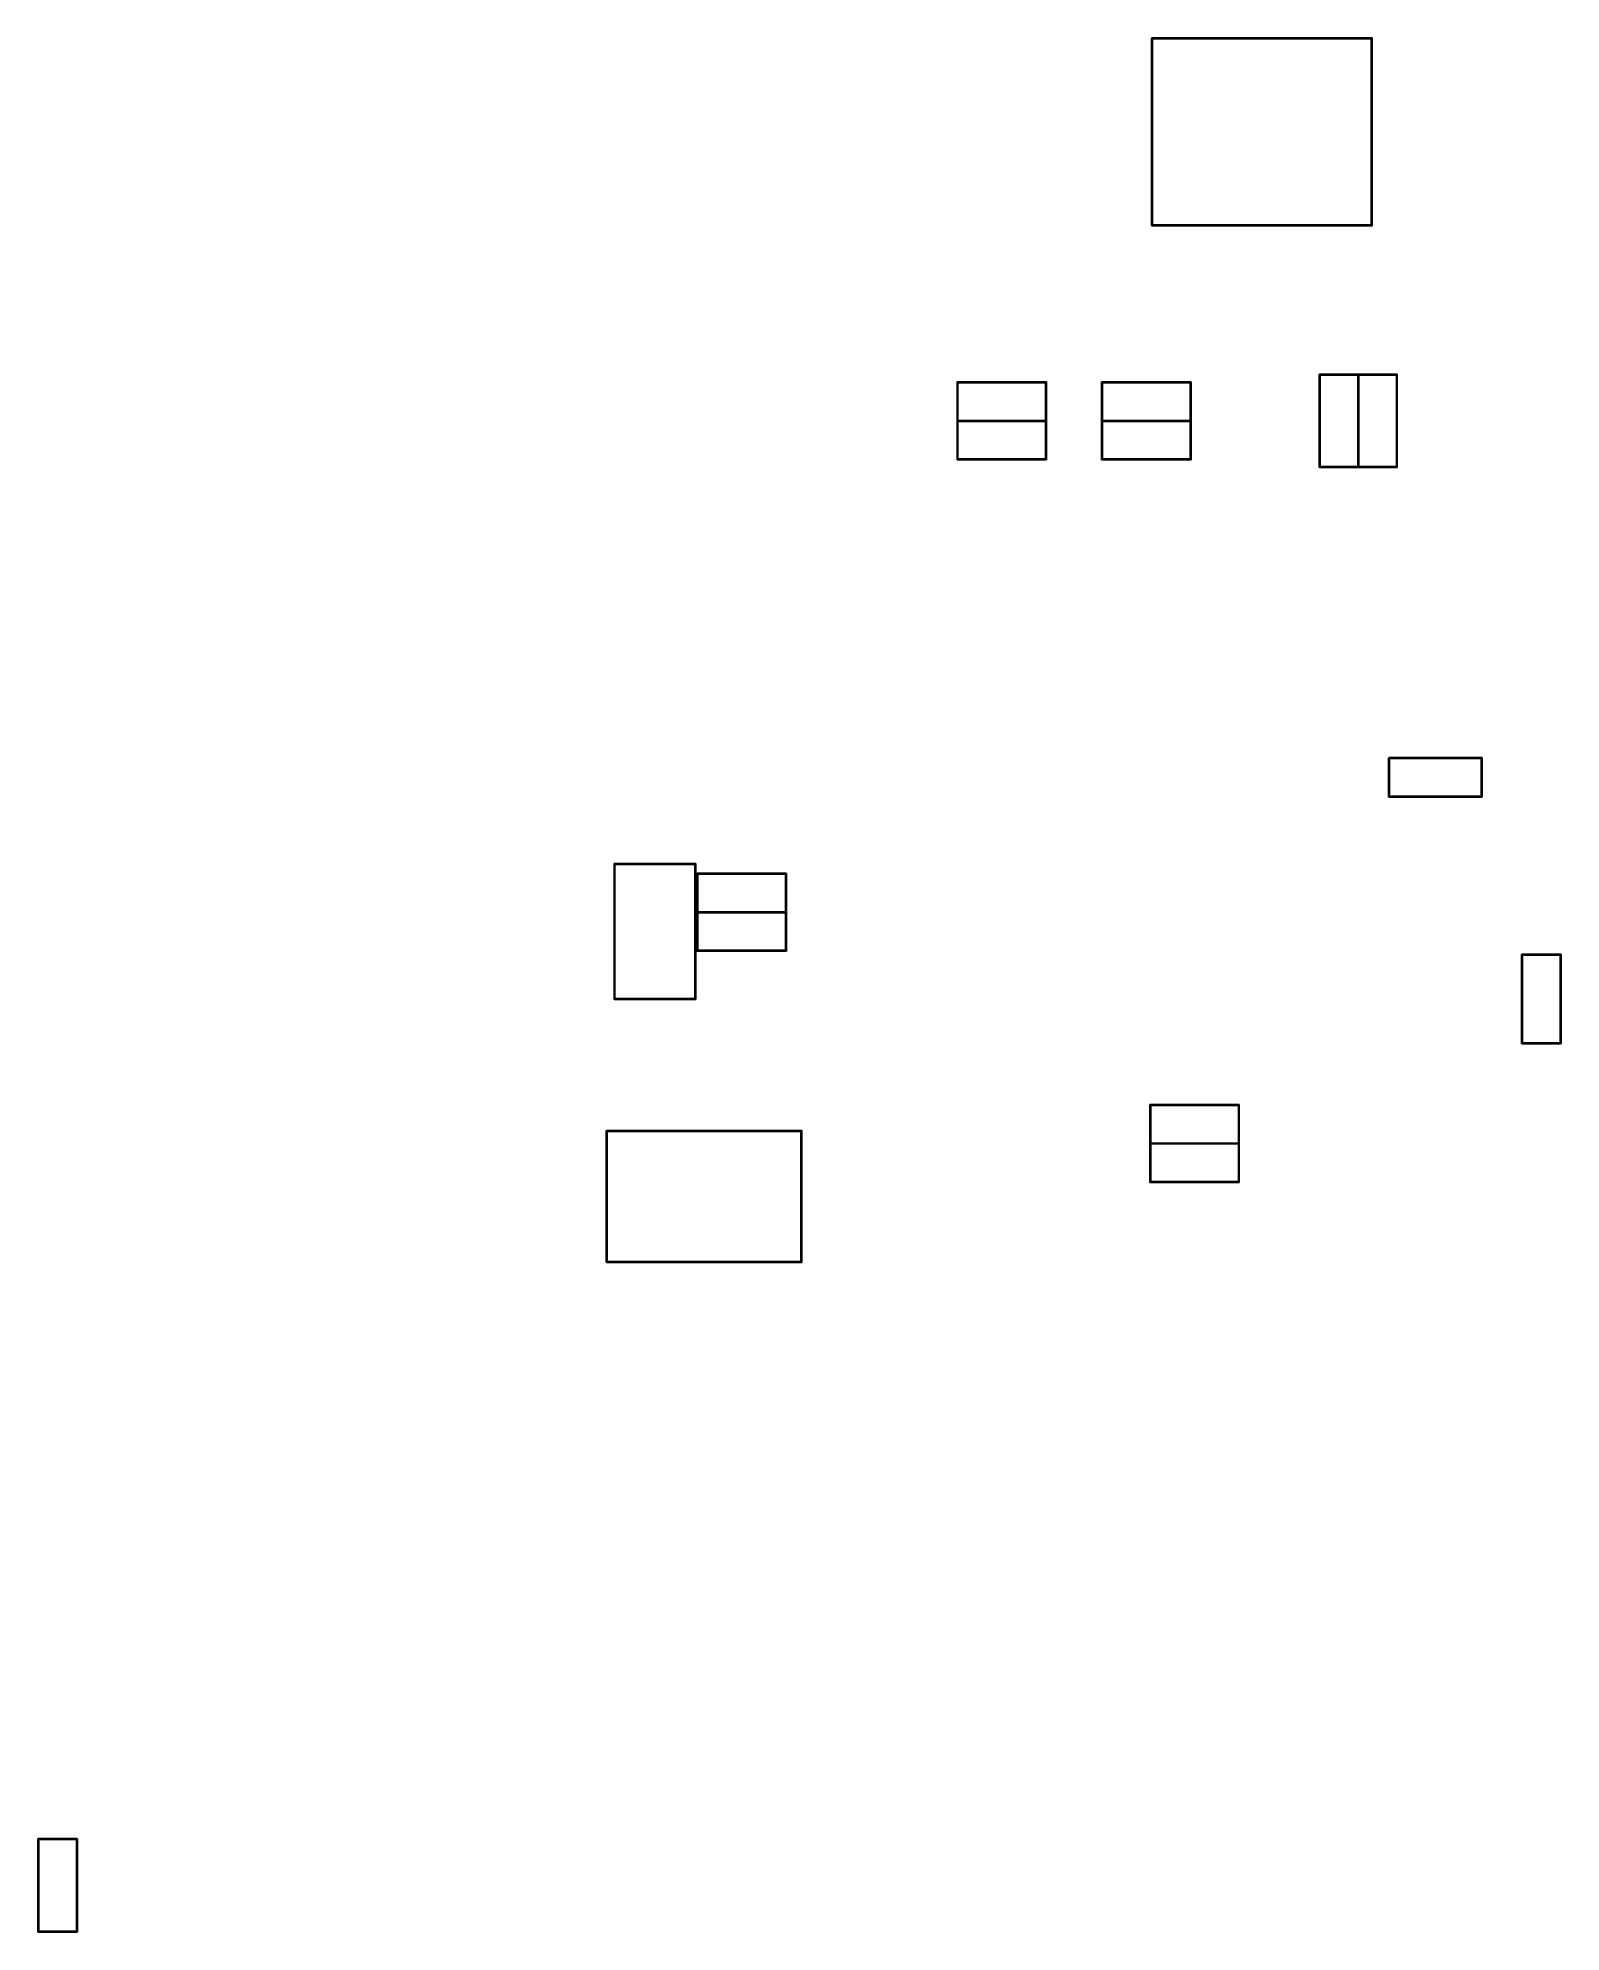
# Model space of a CAD drawing. Extents: x 82 to 274, y -104 to -6.
# Drawn here: x 82.5 to 161.5, y -104.4 to -6.1 of the extents above.
import ezdxf

# ---------------------------------------------------------------- set-up
doc = ezdxf.new("R2010")
doc.units = 0
doc.header["$MEASUREMENT"] = 0
doc.layers.add('BLACK', color=7, linetype='CONTINUOUS')

msp = doc.modelspace()

# ---------------------------------------------------------------- linework, layer by layer
at = {"layer": 'Black'}
for p, q in [((140.275, -6.1457), (140.276, -6.1436)), ((140.275, -6.1478), (140.275, -6.1457)), ((140.275, -6.15), (140.275, -6.1478)), ((140.275, -15.85), (140.275, -6.15)), ((140.276, -6.1436), (140.277, -6.1414)), ((140.277, -6.1414), (140.278, -6.1396)), ((140.278, -6.1375), (140.28, -6.1358)), ((140.278, -6.1396), (140.278, -6.1375)), ((140.28, -6.1358), (140.281, -6.1339)), ((140.281, -6.1339), (140.283, -6.1325)), ((140.283, -6.1325), (140.284, -6.1308)), ((140.284, -6.1308), (140.286, -6.1298)), ((140.286, -6.1298), (140.287, -6.1284)), ((140.287, -6.1284), (140.29, -6.1276)), ((140.29, -6.1276), (140.291, -6.1265)), ((140.291, -6.1265), (140.294, -6.1261)), ((140.294, -6.1261), (140.296, -6.1254)), ((140.296, -6.1254), (140.298, -6.1254)), ((140.298, -6.1254), (140.3, -6.125)), ((140.3, -6.125), (151.7, -6.125)), ((140.325, -6.175), (140.325, -15.825)), ((151.675, -6.175), (140.325, -6.175)), ((151.675, -15.825), (151.675, -6.175)), ((151.7, -6.125), (151.702, -6.1254)), ((151.702, -6.1254), (151.704, -6.1254)), ((151.704, -6.1254), (151.706, -6.1261)), ((151.706, -6.1261), (151.709, -6.1265)), ((151.709, -6.1265), (151.71, -6.1276)), ((151.71, -6.1276), (151.713, -6.1284)), ((151.713, -6.1284), (151.714, -6.1298)), ((151.714, -6.1298), (151.716, -6.1308)), ((151.716, -6.1308), (151.717, -6.1325)), ((151.717, -6.1325), (151.719, -6.1339)), ((151.719, -6.1339), (151.72, -6.1358)), ((151.72, -6.1358), (151.722, -6.1375)), ((151.722, -6.1375), (151.722, -6.1396)), ((151.722, -6.1396), (151.723, -6.1414)), ((151.723, -6.1414), (151.724, -6.1436)), ((151.724, -6.1436), (151.725, -6.1457)), ((151.725, -6.1457), (151.725, -6.1478)), ((151.725, -6.1478), (151.725, -6.15)), ((151.725, -6.15), (151.725, -15.85)), ((140.275, -15.8522), (140.275, -15.85)), ((140.275, -15.8543), (140.275, -15.8522)), ((140.276, -15.8564), (140.275, -15.8543)), ((140.277, -15.8586), (140.276, -15.8564)), ((140.278, -15.8604), (140.277, -15.8586)), ((140.278, -15.8625), (140.278, -15.8604)), ((140.28, -15.8642), (140.278, -15.8625)), ((140.281, -15.8661), (140.28, -15.8642)), ((140.283, -15.8675), (140.281, -15.8661)), ((140.284, -15.8692), (140.283, -15.8675)), ((140.286, -15.8702), (140.284, -15.8692)), ((140.287, -15.8717), (140.286, -15.8702)), ((140.29, -15.8724), (140.287, -15.8717)), ((140.291, -15.8735), (140.29, -15.8724)), ((140.294, -15.8739), (140.291, -15.8735)), ((140.296, -15.8746), (140.294, -15.8739)), ((140.298, -15.8746), (140.296, -15.8746)), ((140.3, -15.875), (140.298, -15.8746)), ((151.7, -15.875), (140.3, -15.875)), ((140.325, -15.825), (151.675, -15.825)), ((151.702, -15.8746), (151.7, -15.875)), ((151.704, -15.8746), (151.702, -15.8746)), ((151.706, -15.8739), (151.704, -15.8746)), ((151.709, -15.8735), (151.706, -15.8739)), ((151.71, -15.8724), (151.709, -15.8735)), ((151.713, -15.8717), (151.71, -15.8724)), ((151.714, -15.8702), (151.713, -15.8717)), ((151.716, -15.8692), (151.714, -15.8702)), ((151.717, -15.8675), (151.716, -15.8692)), ((151.719, -15.8661), (151.717, -15.8675)), ((151.72, -15.8642), (151.719, -15.8661)), ((151.722, -15.8625), (151.72, -15.8642)), ((151.723, -15.8586), (151.722, -15.8604)), ((151.722, -15.8604), (151.722, -15.8625)), ((151.724, -15.8564), (151.723, -15.8586)), ((151.725, -15.8543), (151.724, -15.8564)), ((151.725, -15.85), (151.725, -15.8522)), ((151.725, -15.8522), (151.725, -15.8543)), ((148.976, -23.5936), (148.977, -23.5914)), ((148.977, -23.5914), (148.978, -23.5896)), ((148.978, -23.5875), (148.98, -23.5858)), ((148.978, -23.5896), (148.978, -23.5875)), ((148.98, -23.5858), (148.981, -23.5839)), ((148.981, -23.5839), (148.983, -23.5825)), ((148.983, -23.5825), (148.984, -23.5808)), ((148.984, -23.5808), (148.986, -23.5798)), ((148.986, -23.5798), (148.987, -23.5783)), ((148.987, -23.5783), (148.99, -23.5776)), ((148.99, -23.5776), (148.991, -23.5765)), ((148.991, -23.5765), (148.994, -23.5761)), ((148.994, -23.5761), (148.996, -23.5754)), ((148.996, -23.5754), (148.998, -23.5754)), ((148.998, -23.5754), (149, -23.575)), ((149, -23.575), (151, -23.575)), ((151, -23.575), (153, -23.575)), ((153, -23.575), (153.002, -23.5754)), ((153.002, -23.5754), (153.004, -23.5754)), ((153.004, -23.5754), (153.006, -23.5761)), ((153.006, -23.5761), (153.009, -23.5765)), ((153.009, -23.5765), (153.01, -23.5776)), ((153.01, -23.5776), (153.012, -23.5783)), ((153.012, -23.5783), (153.014, -23.5798)), ((153.014, -23.5798), (153.016, -23.5808)), ((153.016, -23.5808), (153.017, -23.5825)), ((153.017, -23.5825), (153.019, -23.5839)), ((153.019, -23.5839), (153.02, -23.5858)), ((153.02, -23.5858), (153.022, -23.5875)), ((153.022, -23.5875), (153.022, -23.5896)), ((153.022, -23.5896), (153.023, -23.5914)), ((153.023, -23.5914), (153.024, -23.5936)), ((130.175, -23.9957), (130.176, -23.9936)), ((130.175, -23.9978), (130.175, -23.9957)), ((130.175, -24), (130.175, -23.9978)), ((130.175, -26), (130.175, -24)), ((130.176, -23.9936), (130.177, -23.9914)), ((130.177, -23.9914), (130.178, -23.9896)), ((130.178, -23.9875), (130.18, -23.9858)), ((130.178, -23.9896), (130.178, -23.9875)), ((130.18, -23.9858), (130.181, -23.9839)), ((130.181, -23.9839), (130.183, -23.9825)), ((130.183, -23.9825), (130.184, -23.9808)), ((130.184, -23.9808), (130.186, -23.9798)), ((130.186, -23.9798), (130.188, -23.9783)), ((130.188, -23.9783), (130.19, -23.9776)), ((130.19, -23.9776), (130.191, -23.9765)), ((130.191, -23.9765), (130.194, -23.9761)), ((130.194, -23.9761), (130.196, -23.9754)), ((130.196, -23.9754), (130.198, -23.9754)), ((130.198, -23.9754), (130.2, -23.975)), ((130.2, -23.975), (134.8, -23.975)), ((130.225, -24.025), (130.225, -25.975)), ((134.775, -24.025), (130.225, -24.025)), ((134.775, -25.975), (134.775, -24.025)), ((134.8, -23.975), (134.802, -23.9754)), ((134.802, -23.9754), (134.804, -23.9754)), ((134.804, -23.9754), (134.806, -23.9761)), ((134.806, -23.9761), (134.809, -23.9765)), ((134.809, -23.9765), (134.81, -23.9776)), ((134.81, -23.9776), (134.812, -23.9783)), ((134.812, -23.9783), (134.814, -23.9798)), ((134.814, -23.9798), (134.816, -23.9808)), ((134.816, -23.9808), (134.817, -23.9825)), ((134.817, -23.9825), (134.819, -23.9839)), ((134.819, -23.9839), (134.82, -23.9858)), ((134.82, -23.9858), (134.822, -23.9875)), ((134.822, -23.9875), (134.822, -23.9896)), ((134.822, -23.9896), (134.823, -23.9914)), ((134.823, -23.9914), (134.824, -23.9936)), ((134.824, -23.9936), (134.825, -23.9957)), ((134.825, -23.9957), (134.825, -23.9978)), ((134.825, -23.9978), (134.825, -24)), ((134.825, -24), (134.825, -26)), ((137.675, -23.9957), (137.676, -23.9936)), ((137.675, -23.9978), (137.675, -23.9957)), ((137.675, -24), (137.675, -23.9978)), ((137.675, -26), (137.675, -24)), ((137.676, -23.9936), (137.677, -23.9914)), ((137.677, -23.9914), (137.678, -23.9896)), ((137.678, -23.9875), (137.68, -23.9858)), ((137.678, -23.9896), (137.678, -23.9875)), ((137.68, -23.9858), (137.681, -23.9839)), ((137.681, -23.9839), (137.683, -23.9825)), ((137.683, -23.9825), (137.684, -23.9808)), ((137.684, -23.9808), (137.686, -23.9798)), ((137.686, -23.9798), (137.688, -23.9783)), ((137.688, -23.9783), (137.69, -23.9776)), ((137.69, -23.9776), (137.691, -23.9765)), ((137.691, -23.9765), (137.694, -23.9761)), ((137.694, -23.9761), (137.696, -23.9754)), ((137.696, -23.9754), (137.698, -23.9754)), ((137.698, -23.9754), (137.7, -23.975)), ((137.7, -23.975), (142.3, -23.975)), ((137.725, -24.025), (137.725, -25.975)), ((142.275, -24.025), (137.725, -24.025)), ((142.275, -25.975), (142.275, -24.025)), ((142.3, -23.975), (142.302, -23.9754)), ((142.302, -23.9754), (142.304, -23.9754)), ((142.304, -23.9754), (142.306, -23.9761)), ((142.306, -23.9761), (142.309, -23.9765)), ((142.309, -23.9765), (142.31, -23.9776)), ((142.31, -23.9776), (142.312, -23.9783)), ((142.312, -23.9783), (142.314, -23.9798)), ((142.314, -23.9798), (142.316, -23.9808)), ((142.316, -23.9808), (142.317, -23.9825)), ((142.317, -23.9825), (142.319, -23.9839)), ((142.319, -23.9839), (142.32, -23.9858)), ((142.32, -23.9858), (142.322, -23.9875)), ((142.322, -23.9875), (142.322, -23.9896)), ((142.322, -23.9896), (142.323, -23.9914)), ((142.323, -23.9914), (142.324, -23.9936)), ((142.324, -23.9936), (142.325, -23.9957)), ((142.325, -23.9957), (142.325, -23.9978)), ((142.325, -23.9978), (142.325, -24)), ((142.325, -24), (142.325, -26)), ((148.975, -23.5957), (148.976, -23.5936)), ((148.975, -23.5978), (148.975, -23.5957)), ((148.975, -23.6), (148.975, -23.5978)), ((148.975, -28.4), (148.975, -23.6)), ((149.025, -23.625), (149.025, -28.375)), ((150.975, -23.625), (149.025, -23.625)), ((150.975, -28.375), (150.975, -23.625)), ((151.025, -23.625), (151.025, -28.375)), ((152.975, -23.625), (151.025, -23.625)), ((152.975, -28.375), (152.975, -23.625)), ((153.024, -23.5936), (153.025, -23.5957)), ((153.025, -23.5957), (153.025, -23.5978)), ((153.025, -23.5978), (153.025, -23.6)), ((153.025, -23.6), (153.025, -28.4)), ((130.175, -28), (130.175, -26)), ((130.225, -25.975), (134.775, -25.975)), ((130.225, -26.025), (130.225, -27.975)), ((134.775, -26.025), (130.225, -26.025)), ((134.775, -27.975), (134.775, -26.025)), ((134.825, -26), (134.825, -28)), ((137.675, -28), (137.675, -26)), ((137.725, -25.975), (142.275, -25.975)), ((137.725, -26.025), (137.725, -27.975)), ((142.275, -26.025), (137.725, -26.025)), ((142.275, -27.975), (142.275, -26.025)), ((142.325, -26), (142.325, -28)), ((130.175, -28.0022), (130.175, -28)), ((130.175, -28.0043), (130.175, -28.0022)), ((130.176, -28.0064), (130.175, -28.0043)), ((130.177, -28.0086), (130.176, -28.0064)), ((130.178, -28.0104), (130.177, -28.0086)), ((130.178, -28.0125), (130.178, -28.0104)), ((130.18, -28.0142), (130.178, -28.0125)), ((130.181, -28.0161), (130.18, -28.0142)), ((130.183, -28.0175), (130.181, -28.0161)), ((130.184, -28.0192), (130.183, -28.0175)), ((130.186, -28.0202), (130.184, -28.0192)), ((130.188, -28.0217), (130.186, -28.0202)), ((130.19, -28.0224), (130.188, -28.0217)), ((130.191, -28.0235), (130.19, -28.0224)), ((130.194, -28.0239), (130.191, -28.0235)), ((130.196, -28.0246), (130.194, -28.0239)), ((130.198, -28.0246), (130.196, -28.0246)), ((130.2, -28.025), (130.198, -28.0246)), ((134.8, -28.025), (130.2, -28.025)), ((130.225, -27.975), (134.775, -27.975)), ((134.802, -28.0246), (134.8, -28.025)), ((134.804, -28.0246), (134.802, -28.0246)), ((134.806, -28.0239), (134.804, -28.0246)), ((134.809, -28.0235), (134.806, -28.0239)), ((134.81, -28.0224), (134.809, -28.0235)), ((134.812, -28.0217), (134.81, -28.0224)), ((134.814, -28.0202), (134.812, -28.0217)), ((134.816, -28.0192), (134.814, -28.0202)), ((134.817, -28.0175), (134.816, -28.0192)), ((134.819, -28.0161), (134.817, -28.0175)), ((134.82, -28.0142), (134.819, -28.0161)), ((134.822, -28.0125), (134.82, -28.0142)), ((134.823, -28.0086), (134.822, -28.0104)), ((134.822, -28.0104), (134.822, -28.0125)), ((134.824, -28.0064), (134.823, -28.0086)), ((134.825, -28.0043), (134.824, -28.0064)), ((134.825, -28), (134.825, -28.0022)), ((134.825, -28.0022), (134.825, -28.0043)), ((137.675, -28.0022), (137.675, -28)), ((137.675, -28.0043), (137.675, -28.0022)), ((137.676, -28.0064), (137.675, -28.0043)), ((137.677, -28.0086), (137.676, -28.0064)), ((137.678, -28.0104), (137.677, -28.0086)), ((137.678, -28.0125), (137.678, -28.0104)), ((137.68, -28.0142), (137.678, -28.0125)), ((137.681, -28.0161), (137.68, -28.0142)), ((137.683, -28.0175), (137.681, -28.0161)), ((137.684, -28.0192), (137.683, -28.0175)), ((137.686, -28.0202), (137.684, -28.0192)), ((137.688, -28.0217), (137.686, -28.0202)), ((137.69, -28.0224), (137.688, -28.0217)), ((137.691, -28.0235), (137.69, -28.0224)), ((137.694, -28.0239), (137.691, -28.0235)), ((137.696, -28.0246), (137.694, -28.0239)), ((137.698, -28.0246), (137.696, -28.0246)), ((137.7, -28.025), (137.698, -28.0246)), ((142.3, -28.025), (137.7, -28.025)), ((137.725, -27.975), (142.275, -27.975)), ((142.302, -28.0246), (142.3, -28.025)), ((142.304, -28.0246), (142.302, -28.0246)), ((142.306, -28.0239), (142.304, -28.0246)), ((142.309, -28.0235), (142.306, -28.0239)), ((142.31, -28.0224), (142.309, -28.0235)), ((142.312, -28.0217), (142.31, -28.0224)), ((142.314, -28.0202), (142.312, -28.0217)), ((142.316, -28.0192), (142.314, -28.0202)), ((142.317, -28.0175), (142.316, -28.0192)), ((142.319, -28.0161), (142.317, -28.0175)), ((142.32, -28.0142), (142.319, -28.0161)), ((142.322, -28.0125), (142.32, -28.0142)), ((142.323, -28.0086), (142.322, -28.0104)), ((142.322, -28.0104), (142.322, -28.0125)), ((142.324, -28.0064), (142.323, -28.0086)), ((142.325, -28.0043), (142.324, -28.0064)), ((142.325, -28), (142.325, -28.0022)), ((142.325, -28.0022), (142.325, -28.0043)), ((148.975, -28.4022), (148.975, -28.4)), ((148.975, -28.4043), (148.975, -28.4022)), ((148.976, -28.4064), (148.975, -28.4043)), ((148.977, -28.4086), (148.976, -28.4064)), ((148.978, -28.4104), (148.977, -28.4086)), ((148.978, -28.4125), (148.978, -28.4104)), ((148.98, -28.4142), (148.978, -28.4125)), ((148.981, -28.4161), (148.98, -28.4142)), ((148.983, -28.4175), (148.981, -28.4161)), ((148.984, -28.4192), (148.983, -28.4175)), ((148.986, -28.4202), (148.984, -28.4192)), ((148.987, -28.4217), (148.986, -28.4202)), ((148.99, -28.4224), (148.987, -28.4217)), ((148.991, -28.4235), (148.99, -28.4224)), ((148.994, -28.4239), (148.991, -28.4235)), ((148.996, -28.4246), (148.994, -28.4239)), ((148.998, -28.4246), (148.996, -28.4246)), ((149, -28.425), (148.998, -28.4246)), ((151, -28.425), (149, -28.425)), ((149.025, -28.375), (150.975, -28.375)), ((153, -28.425), (151, -28.425)), ((151.025, -28.375), (152.975, -28.375)), ((153.002, -28.4246), (153, -28.425)), ((153.004, -28.4246), (153.002, -28.4246)), ((153.006, -28.4239), (153.004, -28.4246)), ((153.009, -28.4235), (153.006, -28.4239)), ((153.01, -28.4224), (153.009, -28.4235)), ((153.012, -28.4217), (153.01, -28.4224)), ((153.014, -28.4202), (153.012, -28.4217)), ((153.016, -28.4192), (153.014, -28.4202)), ((153.017, -28.4175), (153.016, -28.4192)), ((153.019, -28.4161), (153.017, -28.4175)), ((153.02, -28.4142), (153.019, -28.4161)), ((153.022, -28.4125), (153.02, -28.4142)), ((153.023, -28.4086), (153.022, -28.4104)), ((153.022, -28.4104), (153.022, -28.4125)), ((153.024, -28.4064), (153.023, -28.4086)), ((153.025, -28.4043), (153.024, -28.4064)), ((153.025, -28.4), (153.025, -28.4022)), ((153.025, -28.4022), (153.025, -28.4043)), ((152.575, -43.4957), (152.576, -43.4936)), ((152.575, -43.4978), (152.575, -43.4957)), ((152.575, -43.5), (152.575, -43.4978)), ((152.575, -45.5), (152.575, -43.5)), ((152.576, -43.4936), (152.577, -43.4914)), ((152.577, -43.4914), (152.578, -43.4896)), ((152.578, -43.4875), (152.58, -43.4858)), ((152.578, -43.4896), (152.578, -43.4875)), ((152.58, -43.4858), (152.581, -43.4839)), ((152.581, -43.4839), (152.583, -43.4825)), ((152.583, -43.4825), (152.584, -43.4808)), ((152.584, -43.4808), (152.586, -43.4798)), ((152.586, -43.4798), (152.588, -43.4783)), ((152.588, -43.4783), (152.59, -43.4776)), ((152.59, -43.4776), (152.591, -43.4765)), ((152.591, -43.4765), (152.594, -43.4761)), ((152.594, -43.4761), (152.596, -43.4754)), ((152.596, -43.4754), (152.598, -43.4754)), ((152.598, -43.4754), (152.6, -43.475)), ((152.6, -43.475), (157.4, -43.475)), ((152.625, -43.525), (152.625, -45.475)), ((157.375, -43.525), (152.625, -43.525)), ((157.375, -45.475), (157.375, -43.525)), ((157.4, -43.475), (157.402, -43.4754)), ((157.402, -43.4754), (157.404, -43.4754)), ((157.404, -43.4754), (157.406, -43.4761)), ((157.406, -43.4761), (157.409, -43.4765)), ((157.409, -43.4765), (157.41, -43.4776)), ((157.41, -43.4776), (157.412, -43.4783)), ((157.412, -43.4783), (157.414, -43.4798)), ((157.414, -43.4798), (157.416, -43.4808)), ((157.416, -43.4808), (157.417, -43.4825)), ((157.417, -43.4825), (157.419, -43.4839)), ((157.419, -43.4839), (157.42, -43.4858)), ((157.42, -43.4858), (157.422, -43.4875)), ((157.422, -43.4875), (157.422, -43.4896)), ((157.422, -43.4896), (157.423, -43.4914)), ((157.423, -43.4914), (157.424, -43.4936)), ((157.424, -43.4936), (157.425, -43.4957)), ((157.425, -43.4957), (157.425, -43.4978)), ((157.425, -43.4978), (157.425, -43.5)), ((157.425, -43.5), (157.425, -45.5)), ((152.575, -45.5022), (152.575, -45.5)), ((152.575, -45.5043), (152.575, -45.5022)), ((152.576, -45.5064), (152.575, -45.5043)), ((152.577, -45.5086), (152.576, -45.5064)), ((152.578, -45.5104), (152.577, -45.5086)), ((152.578, -45.5125), (152.578, -45.5104)), ((152.58, -45.5142), (152.578, -45.5125)), ((152.581, -45.5161), (152.58, -45.5142)), ((152.583, -45.5175), (152.581, -45.5161)), ((152.584, -45.5192), (152.583, -45.5175)), ((152.586, -45.5202), (152.584, -45.5192)), ((152.588, -45.5217), (152.586, -45.5202)), ((152.59, -45.5224), (152.588, -45.5217)), ((152.591, -45.5235), (152.59, -45.5224)), ((152.594, -45.5239), (152.591, -45.5235)), ((152.596, -45.5246), (152.594, -45.5239)), ((152.598, -45.5246), (152.596, -45.5246)), ((152.6, -45.525), (152.598, -45.5246)), ((157.4, -45.525), (152.6, -45.525)), ((152.625, -45.475), (157.375, -45.475)), ((157.402, -45.5246), (157.4, -45.525)), ((157.404, -45.5246), (157.402, -45.5246)), ((157.406, -45.5239), (157.404, -45.5246)), ((157.409, -45.5235), (157.406, -45.5239)), ((157.41, -45.5224), (157.409, -45.5235)), ((157.412, -45.5217), (157.41, -45.5224)), ((157.414, -45.5202), (157.412, -45.5217)), ((157.416, -45.5192), (157.414, -45.5202)), ((157.417, -45.5175), (157.416, -45.5192)), ((157.419, -45.5161), (157.417, -45.5175)), ((157.42, -45.5142), (157.419, -45.5161)), ((157.422, -45.5125), (157.42, -45.5142)), ((157.423, -45.5086), (157.422, -45.5104)), ((157.422, -45.5104), (157.422, -45.5125)), ((157.424, -45.5064), (157.423, -45.5086)), ((157.425, -45.5043), (157.424, -45.5064)), ((157.425, -45.5), (157.425, -45.5022)), ((157.425, -45.5022), (157.425, -45.5043)), ((112.375, -48.9957), (112.376, -48.9936)), ((112.375, -48.9978), (112.375, -48.9957)), ((112.375, -49), (112.375, -48.9978)), ((112.375, -56), (112.375, -49)), ((112.376, -48.9936), (112.377, -48.9914)), ((112.377, -48.9914), (112.378, -48.9896)), ((112.378, -48.9875), (112.38, -48.9858)), ((112.378, -48.9896), (112.378, -48.9875)), ((112.38, -48.9858), (112.381, -48.9839)), ((112.381, -48.9839), (112.383, -48.9825)), ((112.383, -48.9825), (112.384, -48.9808)), ((112.384, -48.9808), (112.386, -48.9798)), ((112.386, -48.9798), (112.387, -48.9783)), ((112.387, -48.9783), (112.39, -48.9776)), ((112.39, -48.9776), (112.391, -48.9765)), ((112.391, -48.9765), (112.394, -48.9761)), ((112.394, -48.9761), (112.396, -48.9754)), ((112.396, -48.9754), (112.398, -48.9754)), ((112.398, -48.9754), (112.4, -48.975)), ((112.4, -48.975), (116.6, -48.975)), ((112.425, -49.025), (112.425, -55.975)), ((116.575, -49.025), (112.425, -49.025)), ((116.575, -55.975), (116.575, -49.025)), ((116.6, -48.975), (116.602, -48.9754)), ((116.602, -48.9754), (116.604, -48.9754)), ((116.604, -48.9754), (116.606, -48.9761)), ((116.606, -48.9761), (116.609, -48.9765)), ((116.609, -48.9765), (116.61, -48.9776)), ((116.61, -48.9776), (116.612, -48.9783)), ((116.612, -48.9783), (116.614, -48.9798)), ((116.614, -48.9798), (116.616, -48.9808)), ((116.616, -48.9808), (116.617, -48.9825)), ((116.617, -48.9825), (116.619, -48.9839)), ((116.619, -48.9839), (116.62, -48.9858)), ((116.62, -48.9858), (116.622, -48.9875)), ((116.622, -48.9875), (116.622, -48.9896)), ((116.622, -48.9896), (116.623, -48.9914)), ((116.623, -48.9914), (116.624, -48.9936)), ((116.624, -48.9936), (116.625, -48.9957)), ((116.625, -48.9957), (116.625, -48.9978)), ((116.625, -48.9978), (116.625, -49)), ((116.625, -49), (116.625, -56)), ((116.675, -49.4957), (116.676, -49.4936)), ((116.675, -49.4978), (116.675, -49.4957)), ((116.675, -49.5), (116.675, -49.4978)), ((116.675, -51.5), (116.675, -49.5)), ((116.676, -49.4936), (116.677, -49.4914)), ((116.677, -49.4914), (116.678, -49.4896)), ((116.678, -49.4875), (116.68, -49.4858)), ((116.678, -49.4896), (116.678, -49.4875)), ((116.68, -49.4858), (116.681, -49.4839)), ((116.681, -49.4839), (116.683, -49.4825)), ((116.683, -49.4825), (116.684, -49.4808)), ((116.684, -49.4808), (116.686, -49.4798)), ((116.686, -49.4798), (116.688, -49.4783)), ((116.688, -49.4783), (116.69, -49.4776)), ((116.69, -49.4776), (116.691, -49.4765)), ((116.691, -49.4765), (116.694, -49.4761)), ((116.694, -49.4761), (116.696, -49.4754)), ((116.696, -49.4754), (116.698, -49.4754)), ((116.698, -49.4754), (116.7, -49.475)), ((116.7, -49.475), (121.3, -49.475)), ((116.725, -49.525), (116.725, -51.475)), ((121.275, -49.525), (116.725, -49.525)), ((121.275, -51.475), (121.275, -49.525)), ((121.3, -49.475), (121.302, -49.4754)), ((121.302, -49.4754), (121.304, -49.4754)), ((121.304, -49.4754), (121.306, -49.4761)), ((121.306, -49.4761), (121.309, -49.4765)), ((121.309, -49.4765), (121.31, -49.4776)), ((121.31, -49.4776), (121.312, -49.4783)), ((121.312, -49.4783), (121.314, -49.4798)), ((121.314, -49.4798), (121.316, -49.4808)), ((121.316, -49.4808), (121.317, -49.4825)), ((121.317, -49.4825), (121.319, -49.4839)), ((121.319, -49.4839), (121.32, -49.4858)), ((121.32, -49.4858), (121.322, -49.4875)), ((121.322, -49.4875), (121.322, -49.4896)), ((121.322, -49.4896), (121.323, -49.4914)), ((121.323, -49.4914), (121.324, -49.4936)), ((121.324, -49.4936), (121.325, -49.4957)), ((121.325, -49.4957), (121.325, -49.4978)), ((121.325, -49.4978), (121.325, -49.5)), ((121.325, -49.5), (121.325, -51.5)), ((116.675, -53.5), (116.675, -51.5)), ((116.725, -51.475), (121.275, -51.475)), ((116.725, -51.525), (116.725, -53.475)), ((121.275, -51.525), (116.725, -51.525)), ((121.275, -53.475), (121.275, -51.525)), ((121.325, -51.5), (121.325, -53.5)), ((116.675, -53.5022), (116.675, -53.5)), ((116.675, -53.5043), (116.675, -53.5022)), ((116.676, -53.5064), (116.675, -53.5043)), ((116.677, -53.5086), (116.676, -53.5064)), ((116.678, -53.5104), (116.677, -53.5086)), ((116.678, -53.5125), (116.678, -53.5104)), ((116.68, -53.5142), (116.678, -53.5125)), ((116.681, -53.5161), (116.68, -53.5142)), ((116.683, -53.5175), (116.681, -53.5161)), ((116.684, -53.5192), (116.683, -53.5175)), ((116.686, -53.5202), (116.684, -53.5192)), ((116.688, -53.5217), (116.686, -53.5202)), ((116.69, -53.5224), (116.688, -53.5217)), ((116.691, -53.5235), (116.69, -53.5224)), ((116.694, -53.5239), (116.691, -53.5235)), ((116.696, -53.5246), (116.694, -53.5239)), ((116.698, -53.5246), (116.696, -53.5246)), ((116.7, -53.525), (116.698, -53.5246)), ((121.3, -53.525), (116.7, -53.525)), ((116.725, -53.475), (121.275, -53.475)), ((121.302, -53.5246), (121.3, -53.525)), ((121.304, -53.5246), (121.302, -53.5246)), ((121.306, -53.5239), (121.304, -53.5246)), ((121.309, -53.5235), (121.306, -53.5239)), ((121.31, -53.5224), (121.309, -53.5235)), ((121.312, -53.5217), (121.31, -53.5224)), ((121.314, -53.5202), (121.312, -53.5217)), ((121.316, -53.5192), (121.314, -53.5202)), ((121.317, -53.5175), (121.316, -53.5192)), ((121.319, -53.5161), (121.317, -53.5175)), ((121.32, -53.5142), (121.319, -53.5161)), ((121.322, -53.5125), (121.32, -53.5142)), ((121.323, -53.5086), (121.322, -53.5104)), ((121.322, -53.5104), (121.322, -53.5125)), ((121.324, -53.5064), (121.323, -53.5086)), ((121.325, -53.5043), (121.324, -53.5064)), ((121.325, -53.5), (121.325, -53.5022)), ((121.325, -53.5022), (121.325, -53.5043)), ((159.475, -53.6957), (159.476, -53.6936)), ((159.475, -53.6978), (159.475, -53.6957)), ((159.475, -53.7), (159.475, -53.6978)), ((159.475, -58.3), (159.475, -53.7)), ((159.476, -53.6936), (159.477, -53.6914)), ((159.477, -53.6914), (159.478, -53.6896)), ((159.478, -53.6875), (159.48, -53.6858)), ((159.478, -53.6896), (159.478, -53.6875)), ((159.48, -53.6858), (159.481, -53.6839)), ((159.481, -53.6839), (159.483, -53.6825)), ((159.483, -53.6825), (159.484, -53.6808)), ((159.484, -53.6808), (159.486, -53.6798)), ((159.486, -53.6798), (159.487, -53.6783)), ((159.487, -53.6783), (159.49, -53.6776)), ((159.49, -53.6776), (159.491, -53.6765)), ((159.491, -53.6765), (159.494, -53.6761)), ((159.494, -53.6761), (159.496, -53.6754)), ((159.496, -53.6754), (159.498, -53.6754)), ((159.498, -53.6754), (159.5, -53.675)), ((159.5, -53.675), (161.5, -53.675)), ((159.525, -53.725), (159.525, -58.275)), ((161.475, -53.725), (159.525, -53.725)), ((161.475, -58.275), (161.475, -53.725)), ((161.5, -53.675), (161.502, -53.6754)), ((161.502, -53.6754), (161.504, -53.6754)), ((161.504, -53.6754), (161.506, -53.6761)), ((161.506, -53.6761), (161.509, -53.6765)), ((161.509, -53.6765), (161.51, -53.6776)), ((161.51, -53.6776), (161.512, -53.6783)), ((161.512, -53.6783), (161.514, -53.6798)), ((161.514, -53.6798), (161.516, -53.6808)), ((161.516, -53.6808), (161.517, -53.6825)), ((161.517, -53.6825), (161.519, -53.6839)), ((161.519, -53.6839), (161.52, -53.6858)), ((161.52, -53.6858), (161.522, -53.6875)), ((161.522, -53.6875), (161.522, -53.6896)), ((161.522, -53.6896), (161.523, -53.6914)), ((161.523, -53.6914), (161.524, -53.6936)), ((161.524, -53.6936), (161.525, -53.6957)), ((161.525, -53.6957), (161.525, -53.6978)), ((161.525, -53.6978), (161.525, -53.7)), ((161.525, -53.7), (161.525, -58.3)), ((112.375, -56.0022), (112.375, -56)), ((112.375, -56.0043), (112.375, -56.0022)), ((112.376, -56.0064), (112.375, -56.0043)), ((112.377, -56.0086), (112.376, -56.0064)), ((112.378, -56.0104), (112.377, -56.0086)), ((112.378, -56.0125), (112.378, -56.0104)), ((112.38, -56.0142), (112.378, -56.0125)), ((112.381, -56.0161), (112.38, -56.0142)), ((112.383, -56.0175), (112.381, -56.0161)), ((112.384, -56.0192), (112.383, -56.0175)), ((112.386, -56.0202), (112.384, -56.0192)), ((112.387, -56.0217), (112.386, -56.0202)), ((112.39, -56.0224), (112.387, -56.0217)), ((112.391, -56.0235), (112.39, -56.0224)), ((112.394, -56.0239), (112.391, -56.0235)), ((112.396, -56.0246), (112.394, -56.0239)), ((112.398, -56.0246), (112.396, -56.0246)), ((112.4, -56.025), (112.398, -56.0246)), ((116.6, -56.025), (112.4, -56.025)), ((112.425, -55.975), (116.575, -55.975)), ((116.602, -56.0246), (116.6, -56.025)), ((116.604, -56.0246), (116.602, -56.0246)), ((116.606, -56.0239), (116.604, -56.0246)), ((116.609, -56.0235), (116.606, -56.0239)), ((116.61, -56.0224), (116.609, -56.0235)), ((116.612, -56.0217), (116.61, -56.0224)), ((116.614, -56.0202), (116.612, -56.0217)), ((116.616, -56.0192), (116.614, -56.0202)), ((116.617, -56.0175), (116.616, -56.0192)), ((116.619, -56.0161), (116.617, -56.0175)), ((116.62, -56.0142), (116.619, -56.0161)), ((116.622, -56.0125), (116.62, -56.0142)), ((116.623, -56.0086), (116.622, -56.0104)), ((116.622, -56.0104), (116.622, -56.0125)), ((116.624, -56.0064), (116.623, -56.0086)), ((116.625, -56.0043), (116.624, -56.0064)), ((116.625, -56), (116.625, -56.0022)), ((116.625, -56.0022), (116.625, -56.0043)), ((159.475, -58.3022), (159.475, -58.3)), ((159.475, -58.3043), (159.475, -58.3022)), ((159.476, -58.3064), (159.475, -58.3043)), ((159.477, -58.3086), (159.476, -58.3064)), ((159.478, -58.3104), (159.477, -58.3086)), ((159.478, -58.3125), (159.478, -58.3104)), ((159.48, -58.3142), (159.478, -58.3125)), ((159.481, -58.3161), (159.48, -58.3142)), ((159.483, -58.3175), (159.481, -58.3161)), ((159.484, -58.3192), (159.483, -58.3175)), ((159.486, -58.3202), (159.484, -58.3192)), ((159.487, -58.3217), (159.486, -58.3202)), ((159.49, -58.3224), (159.487, -58.3217)), ((159.491, -58.3235), (159.49, -58.3224)), ((159.494, -58.3239), (159.491, -58.3235)), ((159.496, -58.3246), (159.494, -58.3239)), ((159.498, -58.3246), (159.496, -58.3246)), ((159.5, -58.325), (159.498, -58.3246)), ((161.5, -58.325), (159.5, -58.325)), ((159.525, -58.275), (161.475, -58.275)), ((161.502, -58.3246), (161.5, -58.325)), ((161.504, -58.3246), (161.502, -58.3246)), ((161.506, -58.3239), (161.504, -58.3246)), ((161.509, -58.3235), (161.506, -58.3239)), ((161.51, -58.3224), (161.509, -58.3235)), ((161.512, -58.3217), (161.51, -58.3224)), ((161.514, -58.3202), (161.512, -58.3217)), ((161.516, -58.3192), (161.514, -58.3202)), ((161.517, -58.3175), (161.516, -58.3192)), ((161.519, -58.3161), (161.517, -58.3175)), ((161.52, -58.3142), (161.519, -58.3161)), ((161.522, -58.3125), (161.52, -58.3142)), ((161.523, -58.3086), (161.522, -58.3104)), ((161.522, -58.3104), (161.522, -58.3125)), ((161.524, -58.3064), (161.523, -58.3086)), ((161.525, -58.3043), (161.524, -58.3064)), ((161.525, -58.3), (161.525, -58.3022)), ((161.525, -58.3022), (161.525, -58.3043)), ((140.175, -61.4957), (140.176, -61.4936)), ((140.175, -61.4978), (140.175, -61.4957)), ((140.175, -61.5), (140.175, -61.4978)), ((140.175, -63.5), (140.175, -61.5)), ((140.176, -61.4936), (140.177, -61.4914)), ((140.177, -61.4914), (140.178, -61.4896)), ((140.178, -61.4875), (140.18, -61.4858)), ((140.178, -61.4896), (140.178, -61.4875)), ((140.18, -61.4858), (140.181, -61.4839)), ((140.181, -61.4839), (140.183, -61.4825)), ((140.183, -61.4825), (140.184, -61.4808)), ((140.184, -61.4808), (140.186, -61.4798)), ((140.186, -61.4798), (140.188, -61.4783)), ((140.188, -61.4783), (140.19, -61.4776)), ((140.19, -61.4776), (140.191, -61.4765)), ((140.191, -61.4765), (140.194, -61.4761)), ((140.194, -61.4761), (140.196, -61.4754)), ((140.196, -61.4754), (140.198, -61.4754)), ((140.198, -61.4754), (140.2, -61.475)), ((140.2, -61.475), (144.8, -61.475)), ((140.225, -61.525), (140.225, -63.475)), ((144.775, -61.525), (140.225, -61.525)), ((144.775, -63.475), (144.775, -61.525)), ((144.8, -61.475), (144.802, -61.4754)), ((144.802, -61.4754), (144.804, -61.4754)), ((144.804, -61.4754), (144.806, -61.4761)), ((144.806, -61.4761), (144.809, -61.4765)), ((144.809, -61.4765), (144.81, -61.4776)), ((144.81, -61.4776), (144.812, -61.4783)), ((144.812, -61.4783), (144.814, -61.4798)), ((144.814, -61.4798), (144.816, -61.4808)), ((144.816, -61.4808), (144.817, -61.4825)), ((144.817, -61.4825), (144.819, -61.4839)), ((144.819, -61.4839), (144.82, -61.4858)), ((144.82, -61.4858), (144.822, -61.4875)), ((144.822, -61.4875), (144.822, -61.4896)), ((144.822, -61.4896), (144.823, -61.4914)), ((144.823, -61.4914), (144.824, -61.4936)), ((144.824, -61.4936), (144.825, -61.4957)), ((144.825, -61.4957), (144.825, -61.4978)), ((144.825, -61.4978), (144.825, -61.5)), ((144.825, -61.5), (144.825, -63.5)), ((111.975, -62.8457), (111.976, -62.8436)), ((111.975, -62.8478), (111.975, -62.8457)), ((111.975, -62.85), (111.975, -62.8478)), ((111.975, -69.65), (111.975, -62.85)), ((111.976, -62.8436), (111.977, -62.8414)), ((111.977, -62.8414), (111.978, -62.8396)), ((111.978, -62.8375), (111.98, -62.8358)), ((111.978, -62.8396), (111.978, -62.8375)), ((111.98, -62.8358), (111.981, -62.8339)), ((111.981, -62.8339), (111.983, -62.8325)), ((111.983, -62.8325), (111.984, -62.8308)), ((111.984, -62.8308), (111.986, -62.8298)), ((111.986, -62.8298), (111.987, -62.8283)), ((111.987, -62.8283), (111.99, -62.8276)), ((111.99, -62.8276), (111.991, -62.8265)), ((111.991, -62.8265), (111.994, -62.8261)), ((111.994, -62.8261), (111.996, -62.8254)), ((111.996, -62.8254), (111.998, -62.8254)), ((111.998, -62.8254), (112, -62.825)), ((112, -62.825), (122.1, -62.825)), ((112.025, -62.875), (112.025, -69.625)), ((122.075, -62.875), (112.025, -62.875)), ((122.075, -69.625), (122.075, -62.875)), ((122.1, -62.825), (122.102, -62.8254)), ((122.102, -62.8254), (122.104, -62.8254)), ((122.104, -62.8254), (122.106, -62.8261)), ((122.106, -62.8261), (122.109, -62.8265)), ((122.109, -62.8265), (122.11, -62.8276)), ((122.11, -62.8276), (122.112, -62.8283)), ((122.112, -62.8283), (122.114, -62.8298)), ((122.114, -62.8298), (122.116, -62.8308)), ((122.116, -62.8308), (122.117, -62.8325)), ((122.117, -62.8325), (122.119, -62.8339)), ((122.119, -62.8339), (122.12, -62.8358)), ((122.12, -62.8358), (122.122, -62.8375)), ((122.122, -62.8375), (122.122, -62.8396)), ((122.122, -62.8396), (122.123, -62.8414)), ((122.123, -62.8414), (122.124, -62.8436)), ((122.124, -62.8436), (122.125, -62.8457)), ((122.125, -62.8457), (122.125, -62.8478)), ((122.125, -62.8478), (122.125, -62.85)), ((122.125, -62.85), (122.125, -69.65)), ((140.175, -65.5), (140.175, -63.5)), ((140.225, -63.475), (144.775, -63.475)), ((140.225, -63.525), (140.225, -65.475)), ((144.775, -63.525), (140.225, -63.525)), ((144.775, -65.475), (144.775, -63.525)), ((144.825, -63.5), (144.825, -65.5)), ((140.175, -65.5022), (140.175, -65.5)), ((140.175, -65.5043), (140.175, -65.5022)), ((140.176, -65.5064), (140.175, -65.5043)), ((140.177, -65.5086), (140.176, -65.5064)), ((140.178, -65.5104), (140.177, -65.5086)), ((140.178, -65.5125), (140.178, -65.5104)), ((140.18, -65.5142), (140.178, -65.5125)), ((140.181, -65.5161), (140.18, -65.5142)), ((140.183, -65.5175), (140.181, -65.5161)), ((140.184, -65.5192), (140.183, -65.5175)), ((140.186, -65.5202), (140.184, -65.5192)), ((140.188, -65.5217), (140.186, -65.5202)), ((140.19, -65.5224), (140.188, -65.5217)), ((140.191, -65.5235), (140.19, -65.5224)), ((140.194, -65.5239), (140.191, -65.5235)), ((140.196, -65.5246), (140.194, -65.5239)), ((140.198, -65.5246), (140.196, -65.5246)), ((140.2, -65.525), (140.198, -65.5246)), ((144.8, -65.525), (140.2, -65.525)), ((140.225, -65.475), (144.775, -65.475)), ((144.802, -65.5246), (144.8, -65.525)), ((144.804, -65.5246), (144.802, -65.5246)), ((144.806, -65.5239), (144.804, -65.5246)), ((144.809, -65.5235), (144.806, -65.5239)), ((144.81, -65.5224), (144.809, -65.5235)), ((144.812, -65.5217), (144.81, -65.5224)), ((144.814, -65.5202), (144.812, -65.5217)), ((144.816, -65.5192), (144.814, -65.5202)), ((144.817, -65.5175), (144.816, -65.5192)), ((144.819, -65.5161), (144.817, -65.5175)), ((144.82, -65.5142), (144.819, -65.5161)), ((144.822, -65.5125), (144.82, -65.5142)), ((144.823, -65.5086), (144.822, -65.5104)), ((144.822, -65.5104), (144.822, -65.5125)), ((144.824, -65.5064), (144.823, -65.5086)), ((144.825, -65.5043), (144.824, -65.5064)), ((144.825, -65.5), (144.825, -65.5022)), ((144.825, -65.5022), (144.825, -65.5043)), ((111.975, -69.6522), (111.975, -69.65)), ((111.975, -69.6543), (111.975, -69.6522)), ((111.976, -69.6564), (111.975, -69.6543)), ((111.977, -69.6586), (111.976, -69.6564)), ((111.978, -69.6604), (111.977, -69.6586)), ((111.978, -69.6625), (111.978, -69.6604)), ((111.98, -69.6642), (111.978, -69.6625)), ((111.981, -69.6661), (111.98, -69.6642)), ((111.983, -69.6675), (111.981, -69.6661)), ((111.984, -69.6692), (111.983, -69.6675)), ((111.986, -69.6702), (111.984, -69.6692)), ((111.987, -69.6717), (111.986, -69.6702)), ((111.99, -69.6724), (111.987, -69.6717)), ((111.991, -69.6735), (111.99, -69.6724)), ((111.994, -69.6739), (111.991, -69.6735)), ((111.996, -69.6746), (111.994, -69.6739)), ((111.998, -69.6746), (111.996, -69.6746)), ((112, -69.675), (111.998, -69.6746)), ((122.1, -69.675), (112, -69.675)), ((112.025, -69.625), (122.075, -69.625)), ((122.102, -69.6746), (122.1, -69.675)), ((122.104, -69.6746), (122.102, -69.6746)), ((122.106, -69.6739), (122.104, -69.6746)), ((122.109, -69.6735), (122.106, -69.6739)), ((122.11, -69.6724), (122.109, -69.6735)), ((122.112, -69.6717), (122.11, -69.6724)), ((122.114, -69.6702), (122.112, -69.6717)), ((122.116, -69.6692), (122.114, -69.6702)), ((122.117, -69.6675), (122.116, -69.6692)), ((122.119, -69.6661), (122.117, -69.6675)), ((122.12, -69.6642), (122.119, -69.6661)), ((122.122, -69.6625), (122.12, -69.6642)), ((122.123, -69.6586), (122.122, -69.6604)), ((122.122, -69.6604), (122.122, -69.6625)), ((122.124, -69.6564), (122.123, -69.6586)), ((122.125, -69.6543), (122.124, -69.6564)), ((122.125, -69.65), (122.125, -69.6522)), ((122.125, -69.6522), (122.125, -69.6543)), ((82.475, -99.6), (82.4754, -99.5978)), ((82.475, -104.4), (82.475, -99.6)), ((82.4754, -99.5957), (82.4761, -99.5936)), ((82.4754, -99.5978), (82.4754, -99.5957)), ((82.4761, -99.5936), (82.4765, -99.5914)), ((82.4765, -99.5914), (82.4776, -99.5896)), ((82.4776, -99.5896), (82.4783, -99.5875)), ((82.4783, -99.5875), (82.4798, -99.5858)), ((82.4798, -99.5858), (82.4808, -99.5839)), ((82.4808, -99.5839), (82.4825, -99.5825)), ((82.4825, -99.5825), (82.4839, -99.5808)), ((82.4839, -99.5808), (82.4858, -99.5798)), ((82.4858, -99.5798), (82.4875, -99.5783)), ((82.4875, -99.5783), (82.4896, -99.5776)), ((82.4896, -99.5776), (82.4914, -99.5765)), ((82.4914, -99.5765), (82.4936, -99.5761)), ((82.4936, -99.5761), (82.4957, -99.5754)), ((82.4957, -99.5754), (82.4978, -99.5754)), ((82.4978, -99.5754), (82.5, -99.575)), ((82.5, -99.575), (84.5, -99.575)), ((82.525, -99.625), (82.525, -104.375)), ((84.475, -99.625), (82.525, -99.625)), ((84.475, -104.375), (84.475, -99.625)), ((84.5, -99.575), (84.5022, -99.5754)), ((84.5022, -99.5754), (84.5043, -99.5754)), ((84.5043, -99.5754), (84.5064, -99.5761)), ((84.5064, -99.5761), (84.5086, -99.5765)), ((84.5086, -99.5765), (84.5104, -99.5776)), ((84.5104, -99.5776), (84.5125, -99.5783)), ((84.5125, -99.5783), (84.5142, -99.5798)), ((84.5142, -99.5798), (84.5161, -99.5808)), ((84.5161, -99.5808), (84.5175, -99.5825)), ((84.5175, -99.5825), (84.5192, -99.5839)), ((84.5192, -99.5839), (84.5202, -99.5858)), ((84.5202, -99.5858), (84.5217, -99.5875)), ((84.5217, -99.5875), (84.5224, -99.5896)), ((84.5224, -99.5896), (84.5235, -99.5914)), ((84.5235, -99.5914), (84.5239, -99.5936)), ((84.5239, -99.5936), (84.5246, -99.5957)), ((84.5246, -99.5957), (84.5246, -99.5978)), ((84.5246, -99.5978), (84.525, -99.6)), ((84.525, -99.6), (84.525, -104.4)), ((82.4754, -104.402), (82.475, -104.4)), ((82.4754, -104.404), (82.4754, -104.402)), ((82.4761, -104.406), (82.4754, -104.404)), ((82.4765, -104.409), (82.4761, -104.406)), ((82.4776, -104.41), (82.4765, -104.409)), ((82.4783, -104.412), (82.4776, -104.41)), ((82.4798, -104.414), (82.4783, -104.412)), ((82.4808, -104.416), (82.4798, -104.414)), ((82.4825, -104.417), (82.4808, -104.416)), ((82.4839, -104.419), (82.4825, -104.417)), ((82.4858, -104.42), (82.4839, -104.419)), ((82.4875, -104.422), (82.4858, -104.42)), ((82.4896, -104.422), (82.4875, -104.422)), ((82.4914, -104.423), (82.4896, -104.422)), ((82.4936, -104.424), (82.4914, -104.423)), ((82.4957, -104.425), (82.4936, -104.424)), ((82.4978, -104.425), (82.4957, -104.425)), ((82.5, -104.425), (82.4978, -104.425)), ((84.5, -104.425), (82.5, -104.425)), ((82.525, -104.375), (84.475, -104.375)), ((84.5022, -104.425), (84.5, -104.425)), ((84.5043, -104.425), (84.5022, -104.425)), ((84.5064, -104.424), (84.5043, -104.425)), ((84.5086, -104.423), (84.5064, -104.424)), ((84.5104, -104.422), (84.5086, -104.423)), ((84.5125, -104.422), (84.5104, -104.422)), ((84.5142, -104.42), (84.5125, -104.422)), ((84.5161, -104.419), (84.5142, -104.42)), ((84.5175, -104.417), (84.5161, -104.419)), ((84.5192, -104.416), (84.5175, -104.417)), ((84.5202, -104.414), (84.5192, -104.416)), ((84.5217, -104.412), (84.5202, -104.414)), ((84.5224, -104.41), (84.5217, -104.412)), ((84.5235, -104.409), (84.5224, -104.41)), ((84.5239, -104.406), (84.5235, -104.409)), ((84.5246, -104.404), (84.5239, -104.406)), ((84.525, -104.4), (84.5246, -104.402)), ((84.5246, -104.402), (84.5246, -104.404))]:
    msp.add_line(p, q, dxfattribs=at)

doc.saveas('drawing.dxf')
